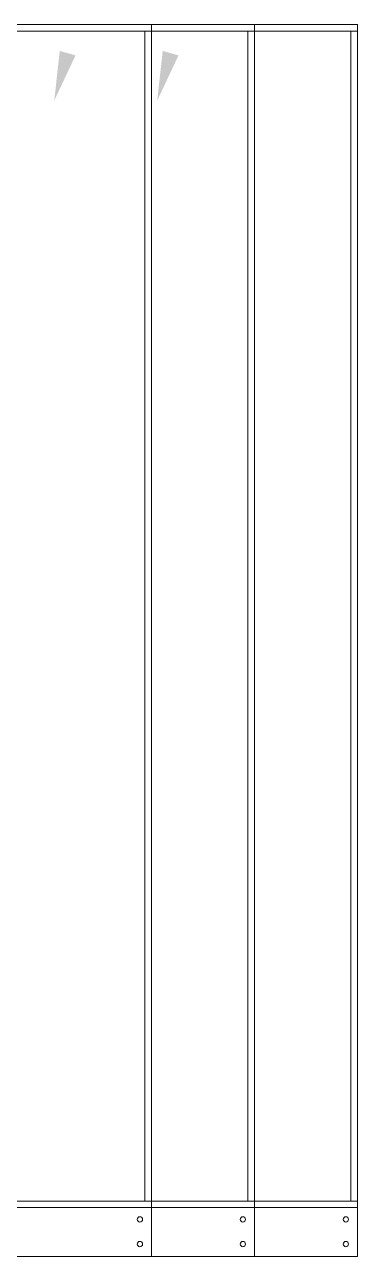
# Model space of a CAD drawing. Header units: millimetres. Extents: x -664124 to 30784, y -141094 to 22397.
# Drawn here: x -656311 to -655297, y -141092 to -137344 of the extents above; entities that cross this region are included whole.
import ezdxf

# ---------------------------------------------------------------- set-up
doc = ezdxf.new("R2010")
doc.units = ezdxf.units.MM
doc.layers.add('냉각탑_dim', color=1, linetype='Continuous')

# ---------------------------------------------------------------- blocks, each defined once
blk = doc.blocks.new('1')
at = {"lineweight": 20}
for p, q in [((16866.8, 12784.9), (17970.3, 12784.9)), ((17970.3, 12784.9), (17970.3, 9184.9)), ((16870.3, 12764.9), (17970.3, 12764.9)), ((17950.3, 12764.9), (17950.3, 9204.9)), ((17970.3, 9204.9), (16870.3, 9204.9)), ((17970.3, 9184.9), (16870.3, 9184.9)), ((9770.3, 9036.6), (17970.3, 9036.6))]:
    blk.add_line(p, q, dxfattribs=at)
at = {"color": 0, "lineweight": 20}
blk.add_line((17970.3, 9036.6), (17970.3, 9184.9), dxfattribs=at)
at = {"lineweight": 20}
for centre in [(17935.3, 9149.1), (17935.3, 9074.1)]:
    blk.add_circle(centre, 8, dxfattribs=at)
at = {"layer": '냉각탑_dim', "lineweight": 20}
blk.add_solid([(17425.6, 12691.4), (17360.8, 12553.8), (17377.5, 12705)], dxfattribs=at)

msp = doc.modelspace()

# ---------------------------------------------------------------- block references
at = {"lineweight": 5}
for p in [(-673894.7, -150129), (-673581.2, -150129), (-673267.6, -150129)]:
    msp.add_blockref('1', p, dxfattribs=at)

doc.saveas('drawing.dxf')
